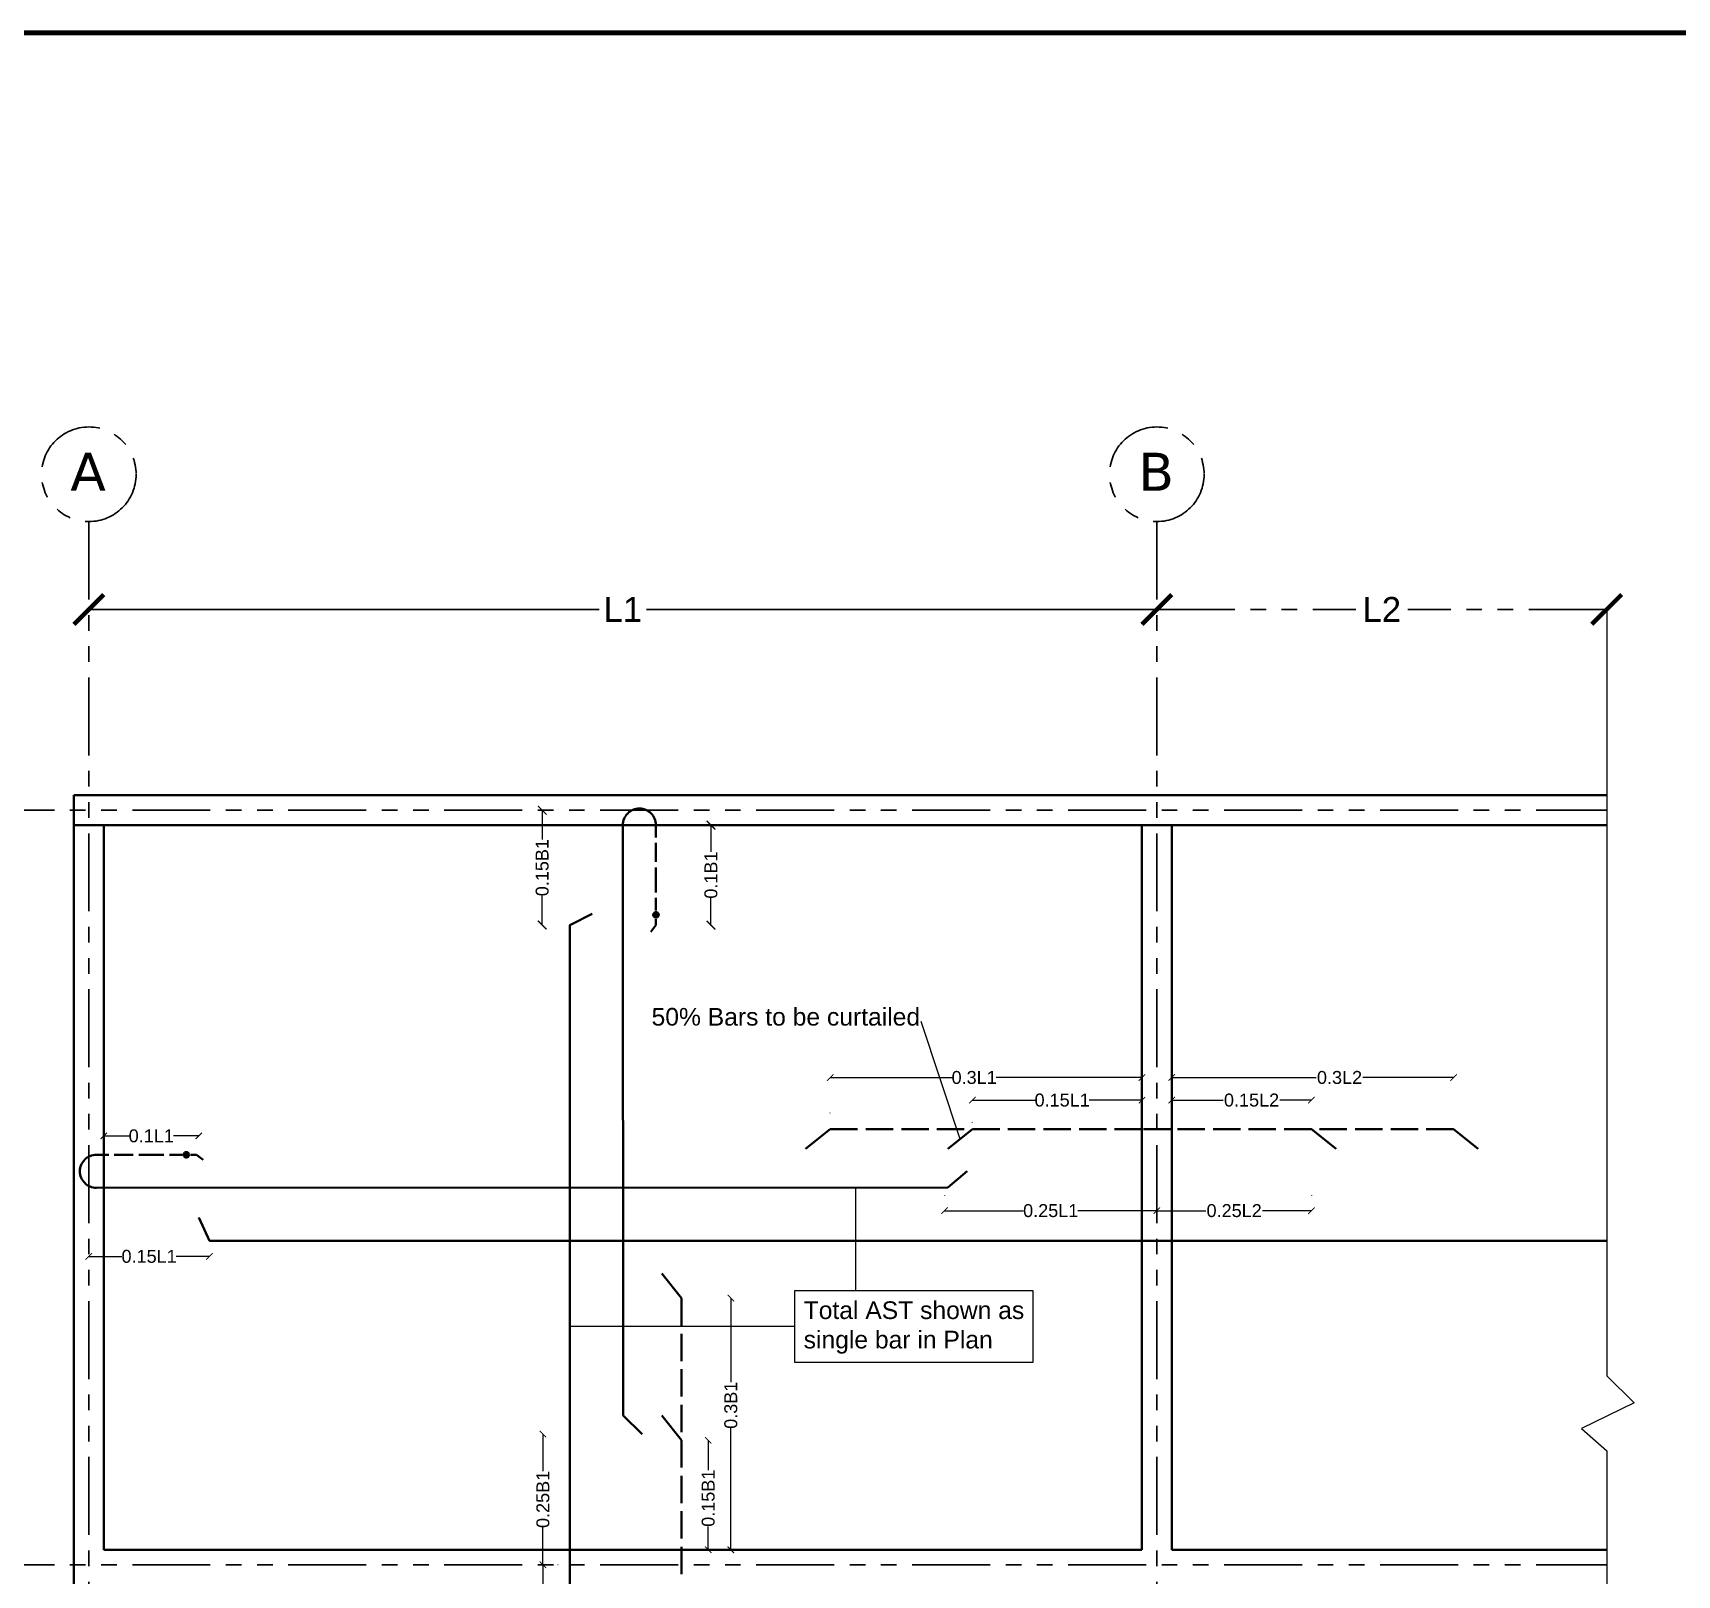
# Model space of a CAD drawing. Header units: feet. Extents: x -5357 to 123217, y -97269 to -8247.
# Drawn here: x 18414 to 19076, y -48350 to -47730 of the extents above; entities that cross this region are included whole.
import ezdxf

# ---------------------------------------------------------------- set-up
doc = ezdxf.new("R2010")
doc.units = ezdxf.units.FT
doc.header["$LTSCALE"] = 50.2
doc.header["$MEASUREMENT"] = 0
doc.header["$PDMODE"] = 3
for name, pattern in [('DASHED2', [0.375, 0.25, -0.125]), ('DOT', [0.25, 0, -0.25]), ('PHANTOM2', [1.25, 0.625, -0.125, 0.125, -0.125, 0.125, -0.125])]:
    doc.linetypes.add(name, pattern=pattern)
doc.layers.get('0').update_dxf_attribs({"lineweight": 35})
doc.layers.add('drg seal', color=250, linetype='Continuous', lineweight=120)
doc.layers.add('Str LBL', color=3, linetype='Continuous', lineweight=35)
doc.layers.add('drg seal txt', color=7, linetype='Continuous')
doc.layers.add('Str grid', color=7, linetype='Continuous', true_color=0x17d337)
doc.layers.add('Str Slab', color=5, linetype='Continuous', lineweight=35, transparency=0.7)
doc.styles.add('5.2 INCH', font='arial.ttf', dxfattribs={"height": 5.2})
doc.styles.add('7.1 INCH', font='arial.ttf', dxfattribs={"height": 7.1})
doc.styles.get("Standard").update_dxf_attribs({"font": 'arial.ttf'})
doc.dimstyles.new('5.2 INCH', dxfattribs={"dimtxt": 5.2, "dimasz": 2.6, "dimexe": 0, "dimexo": 0.2, "dimtad": 0, "dimlunit": 3, "dimtxsty": '5.2 INCH', "dimblk": 'ARCHTICK', "dimcen": 2.5, "dimclrd": 230, "dimclre": 230, "dimclrt": 164, "dimadec": 0, "dimazin": 0, "dimtfac": 1, "dimtmove": 0, "dimatfit": 3, "dimfxl": 1, "dimlwd": 9, "dimlwe": 18, "dimarcsym": 0})
doc.dimstyles.new('7.1INCH', dxfattribs={"dimtxt": 7.1, "dimasz": 3.5, "dimexe": 0, "dimexo": 0.2, "dimtad": 0, "dimlunit": 3, "dimtxsty": '7.1 INCH', "dimblk": 'ARCHTICK', "dimcen": 2.5, "dimclrd": 230, "dimclre": 230, "dimclrt": 164, "dimadec": 0, "dimazin": 0, "dimtfac": 1, "dimtmove": 0, "dimatfit": 3, "dimfxl": 1, "dimlwd": 9, "dimlwe": 18, "dimarcsym": 0})
doc.dimstyles.new('Copy of Standard', dxfattribs={"dimscale": 40, "dimtxt": 0.25, "dimasz": 0.3, "dimexe": 0.18, "dimexo": 5, "dimgap": 0.09, "dimtad": 0, "dimtih": 1, "dimtoh": 1, "dimdec": 0, "dimzin": 0, "dimdsep": 46, "dimlunit": 4, "dimtxsty": 'Standard', "dimcen": 0.2, "dimse1": 1, "dimse2": 1, "dimadec": 0, "dimazin": 0, "dimtfac": 1, "dimtdec": 0, "dimtofl": 0, "dimtmove": 0, "dimatfit": 3, "dimfxl": 1, "dimtolj": 1, "dimtzin": 0, "dimarcsym": 0})

# ---------------------------------------------------------------- blocks, each defined once
blk = doc.blocks.new('_ArchTick')
at = {"color": 0, "linetype": 'ByBlock', "const_width": 0.15}
blk.add_lwpolyline([(-0.5, -0.5), (0.5, 0.5)], dxfattribs=at)
blk = doc.blocks.new('*D1000')
at = {"layer": 'Defpoints', "color": 0, "linetype": 'PHANTOM2', "ltscale": 150, "transparency": 16777216}
for p in [(16074.54, -48132.22), (42253.55, -48132.22), (16074.54, -48369.22)]:
    blk.add_point(p, dxfattribs=at)
at = {"layer": 'Str grid', "color": 0, "linetype": 'PHANTOM2', "lineweight": -2, "ltscale": 150, "transparency": 16777216}
for p, q in [((16074.54, -48132.22), (16074.54, -48242.02)), ((16074.54, -48369.22), (16074.54, -48259.43))]:
    blk.add_line(p, q, dxfattribs=at)
at = {"layer": 'Str grid', "color": 0, "linetype": 'PHANTOM2', "lineweight": -2, "ltscale": 150, "transparency": 16777216, "xscale": 12, "yscale": 12, "zscale": 12}
for p, rotation in [((16074.54, -48132.22), 90), ((16074.54, -48369.22), 270)]:
    blk.add_blockref('_ArchTick', p, dxfattribs=dict(at, rotation=rotation))
at = {"layer": 'Str grid', "color": 0, "linetype": 'PHANTOM2', "ltscale": 150, "transparency": 16777216, "insert": (16074.54, -48250.72), "char_height": 10, "attachment_point": 5}
blk.add_mtext('\\A1;19\'-9"', dxfattribs=at)
blk = doc.blocks.new('*D1001')
at = {"layer": 'Defpoints', "color": 0, "linetype": 'PHANTOM2', "ltscale": 150, "transparency": 16777216}
for p in [(42253.55, -48057.22), (16074.54, -48132.22), (42253.55, -48132.22)]:
    blk.add_point(p, dxfattribs=at)
at = {"layer": 'Str LBL', "color": 0, "linetype": 'PHANTOM2', "lineweight": -2, "ltscale": 150, "transparency": 16777216}
for p, q in [((42253.55, -48057.22), (42253.55, -48086.02)), ((42253.55, -48132.22), (42253.55, -48103.43))]:
    blk.add_line(p, q, dxfattribs=at)
at = {"layer": 'Str LBL', "color": 0, "linetype": 'PHANTOM2', "lineweight": -2, "ltscale": 150, "transparency": 16777216, "xscale": 12, "yscale": 12, "zscale": 12}
for p, rotation in [((42253.55, -48057.22), 90), ((42253.55, -48132.22), 270)]:
    blk.add_blockref('_ArchTick', p, dxfattribs=dict(at, rotation=rotation))
at = {"layer": 'Str LBL', "color": 0, "linetype": 'PHANTOM2', "lineweight": 20, "ltscale": 150, "transparency": 16777216, "insert": (42253.55, -48094.72), "char_height": 10, "attachment_point": 5}
blk.add_mtext('\\A1;6\'-3"', dxfattribs=at)
blk = doc.blocks.new('*D1069')
at = {"layer": 'Defpoints', "color": 0, "linetype": 'Continuous', "transparency": 16777216}
for p in [(18436.64, -47961.56), (18866.34, -47961.56), (18866.34, -47961.56)]:
    blk.add_point(p, dxfattribs=at)
at = {"layer": 'Str grid', "color": 0, "linetype": 'Continuous', "lineweight": -2, "transparency": 16777216}
for p, q in [((18436.64, -47961.56), (18641.92, -47961.56)), ((18866.34, -47961.56), (18661.07, -47961.56))]:
    blk.add_line(p, q, dxfattribs=at)
at = {"layer": 'Str grid', "color": 0, "linetype": 'Continuous', "lineweight": -2, "transparency": 16777216, "xscale": 12, "yscale": 12, "zscale": 12, "rotation": 180}
blk.add_blockref('_ArchTick', (18436.64, -47961.56), dxfattribs=at)
at = {"layer": 'Str grid', "color": 0, "linetype": 'Continuous', "lineweight": -2, "transparency": 16777216, "xscale": 12, "yscale": 12, "zscale": 12}
blk.add_blockref('_ArchTick', (18866.34, -47961.56), dxfattribs=at)
at = {"layer": 'Str grid', "color": 0, "linetype": 'Continuous', "transparency": 16777216, "insert": (18651.49, -47961.56), "char_height": 10, "attachment_point": 5}
blk.add_mtext('\\A1;L1', dxfattribs=at)
blk = doc.blocks.new('*D1070')
at = {"layer": 'Defpoints', "color": 0, "linetype": 'PHANTOM2', "transparency": 16777216}
for p in [(18866.34, -47961.56), (19047.34, -47961.56), (19047.34, -47961.56)]:
    blk.add_point(p, dxfattribs=at)
at = {"layer": 'Str grid', "color": 0, "linetype": 'PHANTOM2', "lineweight": -2, "transparency": 16777216}
for p, q in [((18866.34, -47961.56), (18946.35, -47961.56)), ((19047.34, -47961.56), (18967.33, -47961.56))]:
    blk.add_line(p, q, dxfattribs=at)
at = {"layer": 'Str grid', "color": 0, "linetype": 'PHANTOM2', "lineweight": -2, "transparency": 16777216, "xscale": 12, "yscale": 12, "zscale": 12, "rotation": 180}
blk.add_blockref('_ArchTick', (18866.34, -47961.56), dxfattribs=at)
at = {"layer": 'Str grid', "color": 0, "linetype": 'PHANTOM2', "lineweight": -2, "transparency": 16777216, "xscale": 12, "yscale": 12, "zscale": 12}
blk.add_blockref('_ArchTick', (19047.34, -47961.56), dxfattribs=at)
at = {"layer": 'Str grid', "color": 0, "linetype": 'PHANTOM2', "transparency": 16777216, "insert": (18956.84, -47961.56), "char_height": 10, "attachment_point": 5}
blk.add_mtext('\\A1;L2', dxfattribs=at)
blk = doc.blocks.new('*D1072')
at = {"layer": 'Defpoints', "color": 0, "linetype": 'DASHED2', "ltscale": 150, "transparency": 16777216}
for p in [(18619.04, -48042.36), (18630.19, -48042.36), (18630.19, -48088.6)]:
    blk.add_point(p, dxfattribs=at)
at = {"layer": 'Str Slab', "color": 230, "linetype": 'DOT', "lineweight": 18, "ltscale": 150, "transparency": 16777216}
for p, q in [((18629.99, -48042.36), (18619.04, -48042.36)), ((18629.99, -48088.6), (18619.04, -48088.6))]:
    blk.add_line(p, q, dxfattribs=at)
at = {"layer": 'Str Slab', "color": 230, "lineweight": 9, "ltscale": 150, "transparency": 16777216}
for p, q in [((18619.04, -48042.36), (18619.04, -48054.16)), ((18619.04, -48088.6), (18619.04, -48076.8))]:
    blk.add_line(p, q, dxfattribs=at)
at = {"layer": 'Str Slab', "color": 230, "linetype": 'DASHED2', "lineweight": 9, "ltscale": 150, "transparency": 16777216, "xscale": 3.5, "yscale": 3.5, "zscale": 3.5}
for p, rotation in [((18619.04, -48042.36), 90), ((18619.04, -48088.6), 270)]:
    blk.add_blockref('_ArchTick', p, dxfattribs=dict(at, rotation=rotation))
at = {"layer": 'Str Slab', "color": 164, "linetype": 'DASHED2', "ltscale": 150, "transparency": 16777216, "insert": (18619.04, -48065.48), "char_height": 5.2, "attachment_point": 5, "rotation": 90, "style": '5.2 INCH'}
blk.add_mtext('{\\C1;0.15B1}', dxfattribs=at)
blk = doc.blocks.new('*D1073')
at = {"layer": 'Defpoints', "color": 0, "linetype": 'DASHED2', "ltscale": 150, "transparency": 16777216}
for p in [(18686.94, -48048.36), (18698.09, -48048.36), (18686.94, -48088.6)]:
    blk.add_point(p, dxfattribs=at)
at = {"layer": 'Str Slab', "color": 230, "linetype": 'DOT', "lineweight": 18, "ltscale": 150, "transparency": 16777216}
for p, q in [((18697.89, -48048.36), (18686.94, -48048.36)), ((18686.74, -48088.6), (18686.94, -48088.6))]:
    blk.add_line(p, q, dxfattribs=at)
at = {"layer": 'Str Slab', "color": 230, "lineweight": 9, "ltscale": 150, "transparency": 16777216}
for p, q in [((18686.94, -48048.36), (18686.94, -48059.18)), ((18686.94, -48088.6), (18686.94, -48077.78))]:
    blk.add_line(p, q, dxfattribs=at)
at = {"layer": 'Str Slab', "color": 230, "linetype": 'DASHED2', "lineweight": 9, "ltscale": 150, "transparency": 16777216, "xscale": 3.5, "yscale": 3.5, "zscale": 3.5}
for p, rotation in [((18686.94, -48048.36), 90), ((18686.94, -48088.6), 270)]:
    blk.add_blockref('_ArchTick', p, dxfattribs=dict(at, rotation=rotation))
at = {"layer": 'Str Slab', "color": 164, "linetype": 'DASHED2', "ltscale": 150, "transparency": 16777216, "insert": (18686.94, -48068.48), "char_height": 5.2, "attachment_point": 5, "rotation": 90, "style": '5.2 INCH'}
blk.add_mtext('{\\C1;0.1B1}', dxfattribs=at)
blk = doc.blocks.new('*D1074')
at = {"layer": 'Defpoints', "color": 0, "linetype": 'DASHED2', "ltscale": 150, "transparency": 16777216}
for p in [(18436.64, -48215.66), (18485.14, -48215.66), (18436.64, -48221.96)]:
    blk.add_point(p, dxfattribs=at)
at = {"layer": 'Str Slab', "color": 230, "linetype": 'DOT', "lineweight": 18, "ltscale": 150, "transparency": 16777216}
for p, q in [((18436.64, -48215.86), (18436.64, -48221.96)), ((18485.14, -48215.86), (18485.14, -48221.96))]:
    blk.add_line(p, q, dxfattribs=at)
at = {"layer": 'Str Slab', "color": 230, "lineweight": 9, "ltscale": 150, "transparency": 16777216}
for p, q in [((18436.64, -48221.96), (18449.97, -48221.96)), ((18485.14, -48221.96), (18471.81, -48221.96))]:
    blk.add_line(p, q, dxfattribs=at)
at = {"layer": 'Str Slab', "color": 230, "linetype": 'DASHED2', "lineweight": 9, "ltscale": 150, "transparency": 16777216, "xscale": 2.6, "yscale": 2.6, "zscale": 2.6, "rotation": 180}
blk.add_blockref('_ArchTick', (18436.64, -48221.96), dxfattribs=at)
at = {"layer": 'Str Slab', "color": 230, "linetype": 'DASHED2', "lineweight": 9, "ltscale": 150, "transparency": 16777216, "xscale": 2.6, "yscale": 2.6, "zscale": 2.6}
blk.add_blockref('_ArchTick', (18485.14, -48221.96), dxfattribs=at)
at = {"layer": 'Str Slab', "color": 164, "linetype": 'DASHED2', "ltscale": 150, "transparency": 16777216, "insert": (18460.89, -48221.96), "char_height": 5.2, "attachment_point": 5, "style": '5.2 INCH'}
blk.add_mtext('0.15L1', dxfattribs=at)
blk = doc.blocks.new('*D1075')
at = {"layer": 'Defpoints', "color": 0, "linetype": 'DASHED2', "ltscale": 150, "transparency": 16777216}
for p in [(18442.64, -48167.16), (18442.64, -48173.46), (18480.86, -48173.46)]:
    blk.add_point(p, dxfattribs=at)
at = {"layer": 'Str Slab', "color": 230, "linetype": 'DOT', "lineweight": 18, "ltscale": 150, "transparency": 16777216}
for p, q in [((18442.64, -48167.36), (18442.64, -48173.46)), ((18480.86, -48173.26), (18480.86, -48173.46))]:
    blk.add_line(p, q, dxfattribs=at)
at = {"layer": 'Str Slab', "color": 230, "lineweight": 9, "ltscale": 150, "transparency": 16777216}
for p, q in [((18442.64, -48173.46), (18452.85, -48173.46)), ((18480.86, -48173.46), (18470.65, -48173.46))]:
    blk.add_line(p, q, dxfattribs=at)
at = {"layer": 'Str Slab', "color": 230, "linetype": 'DASHED2', "lineweight": 9, "ltscale": 150, "transparency": 16777216, "xscale": 2.6, "yscale": 2.6, "zscale": 2.6, "rotation": 180}
blk.add_blockref('_ArchTick', (18442.64, -48173.46), dxfattribs=at)
at = {"layer": 'Str Slab', "color": 230, "linetype": 'DASHED2', "lineweight": 9, "ltscale": 150, "transparency": 16777216, "xscale": 2.6, "yscale": 2.6, "zscale": 2.6}
blk.add_blockref('_ArchTick', (18480.86, -48173.46), dxfattribs=at)
at = {"layer": 'Str Slab', "color": 164, "linetype": 'DASHED2', "ltscale": 150, "transparency": 16777216, "insert": (18461.75, -48173.46), "char_height": 5.2, "attachment_point": 5, "style": '5.2 INCH'}
blk.add_mtext('0.1L1', dxfattribs=at)
blk = doc.blocks.new('*D1076')
at = {"layer": 'Defpoints', "color": 0, "linetype": 'DASHED2', "ltscale": 150, "transparency": 16777216}
for p in [(18780.94, -48197.26), (18866.34, -48197.26), (18780.94, -48203.56)]:
    blk.add_point(p, dxfattribs=at)
at = {"layer": 'Str Slab', "color": 230, "linetype": 'DOT', "lineweight": 18, "ltscale": 150, "transparency": 16777216}
for p, q in [((18780.94, -48197.46), (18780.94, -48203.56)), ((18866.34, -48197.46), (18866.34, -48203.56))]:
    blk.add_line(p, q, dxfattribs=at)
at = {"layer": 'Str Slab', "color": 230, "lineweight": 9, "ltscale": 150, "transparency": 16777216}
for p, q in [((18780.94, -48203.56), (18812.72, -48203.56)), ((18866.34, -48203.56), (18834.56, -48203.56))]:
    blk.add_line(p, q, dxfattribs=at)
at = {"layer": 'Str Slab', "color": 230, "linetype": 'DASHED2', "lineweight": 9, "ltscale": 150, "transparency": 16777216, "xscale": 2.6, "yscale": 2.6, "zscale": 2.6, "rotation": 180}
blk.add_blockref('_ArchTick', (18780.94, -48203.56), dxfattribs=at)
at = {"layer": 'Str Slab', "color": 230, "linetype": 'DASHED2', "lineweight": 9, "ltscale": 150, "transparency": 16777216, "xscale": 2.6, "yscale": 2.6, "zscale": 2.6}
blk.add_blockref('_ArchTick', (18866.34, -48203.56), dxfattribs=at)
at = {"layer": 'Str Slab', "color": 164, "linetype": 'DASHED2', "ltscale": 150, "transparency": 16777216, "insert": (18823.64, -48203.56), "char_height": 5.2, "attachment_point": 5, "style": '5.2 INCH'}
blk.add_mtext('0.25L1', dxfattribs=at)
blk = doc.blocks.new('*D1077')
at = {"layer": 'Defpoints', "color": 0, "linetype": 'DASHED2', "ltscale": 150, "transparency": 16777216}
for p in [(18792.14, -48159.06), (18860.34, -48157.16), (18792.14, -48168.26)]:
    blk.add_point(p, dxfattribs=at)
at = {"layer": 'Str Slab', "color": 230, "linetype": 'DOT', "lineweight": 18, "ltscale": 150, "transparency": 16777216}
for p, q in [((18792.14, -48168.06), (18792.14, -48159.06)), ((18860.34, -48157.36), (18860.34, -48159.06))]:
    blk.add_line(p, q, dxfattribs=at)
at = {"layer": 'Str Slab', "color": 230, "lineweight": 9, "ltscale": 150, "transparency": 16777216}
for p, q in [((18792.14, -48159.06), (18817.32, -48159.06)), ((18860.34, -48159.06), (18839.16, -48159.06))]:
    blk.add_line(p, q, dxfattribs=at)
at = {"layer": 'Str Slab', "color": 230, "linetype": 'DASHED2', "lineweight": 9, "ltscale": 150, "transparency": 16777216, "xscale": 2.6, "yscale": 2.6, "zscale": 2.6, "rotation": 180}
blk.add_blockref('_ArchTick', (18792.14, -48159.06), dxfattribs=at)
at = {"layer": 'Str Slab', "color": 230, "linetype": 'DASHED2', "lineweight": 9, "ltscale": 150, "transparency": 16777216, "xscale": 2.6, "yscale": 2.6, "zscale": 2.6}
blk.add_blockref('_ArchTick', (18860.34, -48159.06), dxfattribs=at)
at = {"layer": 'Str Slab', "color": 164, "linetype": 'DASHED2', "ltscale": 150, "transparency": 16777216, "insert": (18828.24, -48159.06), "char_height": 5.2, "attachment_point": 5, "style": '5.2 INCH'}
blk.add_mtext('0.15L1', dxfattribs=at)
blk = doc.blocks.new('*D1078')
at = {"layer": 'Defpoints', "color": 0, "linetype": 'DASHED2', "ltscale": 150, "transparency": 16777216}
for p in [(18734.94, -48149.96), (18860.34, -48149.26), (18734.94, -48164.46)]:
    blk.add_point(p, dxfattribs=at)
at = {"layer": 'Str Slab', "color": 230, "linetype": 'DOT', "lineweight": 18, "ltscale": 150, "transparency": 16777216}
for p, q in [((18734.94, -48164.26), (18734.94, -48149.96)), ((18860.34, -48149.46), (18860.34, -48149.96))]:
    blk.add_line(p, q, dxfattribs=at)
at = {"layer": 'Str Slab', "color": 230, "lineweight": 9, "ltscale": 150, "transparency": 16777216}
for p, q in [((18734.94, -48149.96), (18783.94, -48149.96)), ((18860.34, -48149.96), (18801.74, -48149.96))]:
    blk.add_line(p, q, dxfattribs=at)
at = {"layer": 'Str Slab', "color": 230, "linetype": 'DASHED2', "lineweight": 9, "ltscale": 150, "transparency": 16777216, "xscale": 2.6, "yscale": 2.6, "zscale": 2.6, "rotation": 180}
blk.add_blockref('_ArchTick', (18734.94, -48149.96), dxfattribs=at)
at = {"layer": 'Str Slab', "color": 230, "linetype": 'DASHED2', "lineweight": 9, "ltscale": 150, "transparency": 16777216, "xscale": 2.6, "yscale": 2.6, "zscale": 2.6}
blk.add_blockref('_ArchTick', (18860.34, -48149.96), dxfattribs=at)
at = {"layer": 'Str Slab', "color": 164, "linetype": 'DASHED2', "ltscale": 150, "transparency": 16777216, "insert": (18792.84, -48149.96), "char_height": 5.2, "attachment_point": 5, "style": '5.2 INCH'}
blk.add_mtext('0.3L1', dxfattribs=at)
blk = doc.blocks.new('*D1079')
at = {"layer": 'Defpoints', "color": 0, "linetype": 'DASHED2', "ltscale": 150, "transparency": 16777216}
for p in [(18619.34, -48293.46), (18630.19, -48293.46), (18625.64, -48346.06)]:
    blk.add_point(p, dxfattribs=at)
at = {"layer": 'Str Slab', "color": 230, "linetype": 'DOT', "lineweight": 18, "ltscale": 150, "transparency": 16777216}
for p, q in [((18629.99, -48293.46), (18619.34, -48293.46)), ((18625.44, -48346.06), (18619.34, -48346.06))]:
    blk.add_line(p, q, dxfattribs=at)
at = {"layer": 'Str Slab', "color": 230, "lineweight": 9, "ltscale": 150, "transparency": 16777216}
for p, q in [((18619.34, -48293.46), (18619.34, -48308.44)), ((18619.34, -48346.06), (18619.34, -48331.08))]:
    blk.add_line(p, q, dxfattribs=at)
at = {"layer": 'Str Slab', "color": 230, "linetype": 'DASHED2', "lineweight": 9, "ltscale": 150, "transparency": 16777216, "xscale": 2.6, "yscale": 2.6, "zscale": 2.6}
for p, rotation in [((18619.34, -48293.46), 90), ((18619.34, -48346.06), 270)]:
    blk.add_blockref('_ArchTick', p, dxfattribs=dict(at, rotation=rotation))
at = {"layer": 'Str Slab', "color": 164, "linetype": 'DASHED2', "ltscale": 150, "transparency": 16777216, "insert": (18619.34, -48319.76), "char_height": 5.2, "attachment_point": 5, "rotation": 90, "style": '5.2 INCH'}
blk.add_mtext('0.25B1', dxfattribs=at)
blk = doc.blocks.new('*D1080')
at = {"layer": 'Defpoints', "color": 0, "linetype": 'DASHED2', "ltscale": 150, "transparency": 16777216}
for p in [(18675.09, -48295.96), (18685.84, -48295.96), (18687.74, -48340.06)]:
    blk.add_point(p, dxfattribs=at)
at = {"layer": 'Str Slab', "color": 230, "linetype": 'DOT', "lineweight": 18, "ltscale": 150, "transparency": 16777216}
for p, q in [((18675.29, -48295.96), (18685.84, -48295.96)), ((18687.54, -48340.06), (18685.84, -48340.06))]:
    blk.add_line(p, q, dxfattribs=at)
at = {"layer": 'Str Slab', "color": 230, "lineweight": 9, "ltscale": 150, "transparency": 16777216}
for p, q in [((18685.84, -48295.96), (18685.84, -48307.96)), ((18685.84, -48340.06), (18685.84, -48330.6))]:
    blk.add_line(p, q, dxfattribs=at)
at = {"layer": 'Str Slab', "color": 230, "linetype": 'DASHED2', "lineweight": 9, "ltscale": 150, "transparency": 16777216, "xscale": 2.6, "yscale": 2.6, "zscale": 2.6}
for p, rotation in [((18685.84, -48295.96), 90), ((18685.84, -48340.06), 270)]:
    blk.add_blockref('_ArchTick', p, dxfattribs=dict(at, rotation=rotation))
at = {"layer": 'Str Slab', "color": 164, "linetype": 'DASHED2', "ltscale": 150, "transparency": 16777216, "insert": (18685.84, -48319.28), "char_height": 5.2, "attachment_point": 5, "rotation": 90, "style": '5.2 INCH'}
blk.add_mtext('0.15B1', dxfattribs=at)
blk = doc.blocks.new('*D1081')
at = {"layer": 'Defpoints', "color": 0, "linetype": 'DASHED2', "ltscale": 150, "transparency": 16777216}
for p in [(18675.09, -48238.76), (18694.94, -48238.76), (18695.64, -48340.06)]:
    blk.add_point(p, dxfattribs=at)
at = {"layer": 'Str Slab', "color": 230, "linetype": 'DOT', "lineweight": 18, "ltscale": 150, "transparency": 16777216}
for p, q in [((18675.29, -48238.76), (18694.94, -48238.76)), ((18695.44, -48340.06), (18694.94, -48340.06))]:
    blk.add_line(p, q, dxfattribs=at)
at = {"layer": 'Str Slab', "color": 230, "lineweight": 9, "ltscale": 150, "transparency": 16777216}
for p, q in [((18694.94, -48238.76), (18694.94, -48272.56)), ((18694.94, -48340.06), (18694.94, -48291.15))]:
    blk.add_line(p, q, dxfattribs=at)
at = {"layer": 'Str Slab', "color": 230, "linetype": 'DASHED2', "lineweight": 9, "ltscale": 150, "transparency": 16777216, "xscale": 2.6, "yscale": 2.6, "zscale": 2.6}
for p, rotation in [((18694.94, -48238.76), 90), ((18694.94, -48340.06), 270)]:
    blk.add_blockref('_ArchTick', p, dxfattribs=dict(at, rotation=rotation))
at = {"layer": 'Str Slab', "color": 164, "linetype": 'DASHED2', "ltscale": 150, "transparency": 16777216, "insert": (18694.94, -48281.86), "char_height": 5.2, "attachment_point": 5, "rotation": 90, "style": '5.2 INCH'}
blk.add_mtext('0.3B1', dxfattribs=at)
blk = doc.blocks.new('*D1084')
at = {"layer": 'Defpoints', "color": 0, "linetype": 'DASHED2', "ltscale": 150, "transparency": 16777216}
for p in [(18619.34, -48346.06), (18630.19, -48346.06), (18625.64, -48398.66)]:
    blk.add_point(p, dxfattribs=at)
at = {"layer": 'Str Slab', "color": 230, "linetype": 'DOT', "lineweight": 18, "ltscale": 150, "transparency": 16777216}
for p, q in [((18629.99, -48346.06), (18619.34, -48346.06)), ((18625.44, -48398.66), (18619.34, -48398.66))]:
    blk.add_line(p, q, dxfattribs=at)
at = {"layer": 'Str Slab', "color": 230, "lineweight": 9, "ltscale": 150, "transparency": 16777216}
for p, q in [((18619.34, -48346.06), (18619.34, -48360.56)), ((18619.34, -48398.66), (18619.34, -48384.15))]:
    blk.add_line(p, q, dxfattribs=at)
at = {"layer": 'Str Slab', "color": 230, "linetype": 'DASHED2', "lineweight": 9, "ltscale": 150, "transparency": 16777216, "xscale": 2.6, "yscale": 2.6, "zscale": 2.6}
for p, rotation in [((18619.34, -48346.06), 90), ((18619.34, -48398.66), 270)]:
    blk.add_blockref('_ArchTick', p, dxfattribs=dict(at, rotation=rotation))
at = {"layer": 'Str Slab', "color": 164, "linetype": 'DASHED2', "ltscale": 150, "transparency": 16777216, "insert": (18619.34, -48372.36), "char_height": 5.2, "attachment_point": 5, "rotation": 90, "style": '5.2 INCH'}
blk.add_mtext('0.25B2', dxfattribs=at)
blk = doc.blocks.new('*D1085')
at = {"layer": 'Defpoints', "color": 0, "linetype": 'DASHED2', "ltscale": 150, "transparency": 16777216}
for p in [(18866.34, -48197.26), (18928.54, -48197.26), (18928.54, -48203.56)]:
    blk.add_point(p, dxfattribs=at)
at = {"layer": 'Str Slab', "color": 230, "linetype": 'DOT', "lineweight": 18, "ltscale": 150, "transparency": 16777216}
for p, q in [((18866.34, -48197.46), (18866.34, -48203.56)), ((18928.54, -48197.46), (18928.54, -48203.56))]:
    blk.add_line(p, q, dxfattribs=at)
at = {"layer": 'Str Slab', "color": 230, "lineweight": 9, "ltscale": 150, "transparency": 16777216}
for p, q in [((18866.34, -48203.56), (18886.05, -48203.56)), ((18928.54, -48203.56), (18908.83, -48203.56))]:
    blk.add_line(p, q, dxfattribs=at)
at = {"layer": 'Str Slab', "color": 230, "linetype": 'DASHED2', "lineweight": 9, "ltscale": 150, "transparency": 16777216, "xscale": 2.6, "yscale": 2.6, "zscale": 2.6, "rotation": 180}
blk.add_blockref('_ArchTick', (18866.34, -48203.56), dxfattribs=at)
at = {"layer": 'Str Slab', "color": 230, "linetype": 'DASHED2', "lineweight": 9, "ltscale": 150, "transparency": 16777216, "xscale": 2.6, "yscale": 2.6, "zscale": 2.6}
blk.add_blockref('_ArchTick', (18928.54, -48203.56), dxfattribs=at)
at = {"layer": 'Str Slab', "color": 164, "linetype": 'DASHED2', "ltscale": 150, "transparency": 16777216, "insert": (18897.44, -48203.56), "char_height": 5.2, "attachment_point": 5, "style": '5.2 INCH'}
blk.add_mtext('0.25L2', dxfattribs=at)
blk = doc.blocks.new('*D1086')
at = {"layer": 'Defpoints', "color": 0, "linetype": 'DASHED2', "ltscale": 150, "transparency": 16777216}
for p in [(18872.34, -48157.16), (18928.54, -48159.06), (18928.54, -48170.76)]:
    blk.add_point(p, dxfattribs=at)
at = {"layer": 'Str Slab', "color": 230, "linetype": 'DOT', "lineweight": 18, "ltscale": 150, "transparency": 16777216}
for p, q in [((18872.34, -48157.36), (18872.34, -48159.06)), ((18928.54, -48170.56), (18928.54, -48159.06))]:
    blk.add_line(p, q, dxfattribs=at)
at = {"layer": 'Str Slab', "color": 230, "lineweight": 9, "ltscale": 150, "transparency": 16777216}
for p, q in [((18872.34, -48159.06), (18893.05, -48159.06)), ((18928.54, -48159.06), (18915.83, -48159.06))]:
    blk.add_line(p, q, dxfattribs=at)
at = {"layer": 'Str Slab', "color": 230, "linetype": 'DASHED2', "lineweight": 9, "ltscale": 150, "transparency": 16777216, "xscale": 2.6, "yscale": 2.6, "zscale": 2.6, "rotation": 180}
blk.add_blockref('_ArchTick', (18872.34, -48159.06), dxfattribs=at)
at = {"layer": 'Str Slab', "color": 230, "linetype": 'DASHED2', "lineweight": 9, "ltscale": 150, "transparency": 16777216, "xscale": 2.6, "yscale": 2.6, "zscale": 2.6}
blk.add_blockref('_ArchTick', (18928.54, -48159.06), dxfattribs=at)
at = {"layer": 'Str Slab', "color": 164, "linetype": 'DASHED2', "ltscale": 150, "transparency": 16777216, "insert": (18904.44, -48159.06), "char_height": 5.2, "attachment_point": 5, "style": '5.2 INCH'}
blk.add_mtext('0.15L2', dxfattribs=at)
blk = doc.blocks.new('*D1087')
at = {"layer": 'Defpoints', "color": 0, "linetype": 'DASHED2', "ltscale": 150, "transparency": 16777216}
for p in [(18872.34, -48149.26), (18985.74, -48149.96), (18985.74, -48170.76)]:
    blk.add_point(p, dxfattribs=at)
at = {"layer": 'Str Slab', "color": 230, "linetype": 'DOT', "lineweight": 18, "ltscale": 150, "transparency": 16777216}
for p, q in [((18872.34, -48149.46), (18872.34, -48149.96)), ((18985.74, -48170.56), (18985.74, -48149.96))]:
    blk.add_line(p, q, dxfattribs=at)
at = {"layer": 'Str Slab', "color": 230, "lineweight": 9, "ltscale": 150, "transparency": 16777216}
for p, q in [((18872.34, -48149.96), (18930.47, -48149.96)), ((18985.74, -48149.96), (18949.21, -48149.96))]:
    blk.add_line(p, q, dxfattribs=at)
at = {"layer": 'Str Slab', "color": 230, "linetype": 'DASHED2', "lineweight": 9, "ltscale": 150, "transparency": 16777216, "xscale": 2.6, "yscale": 2.6, "zscale": 2.6, "rotation": 180}
blk.add_blockref('_ArchTick', (18872.34, -48149.96), dxfattribs=at)
at = {"layer": 'Str Slab', "color": 230, "linetype": 'DASHED2', "lineweight": 9, "ltscale": 150, "transparency": 16777216, "xscale": 2.6, "yscale": 2.6, "zscale": 2.6}
blk.add_blockref('_ArchTick', (18985.74, -48149.96), dxfattribs=at)
at = {"layer": 'Str Slab', "color": 164, "linetype": 'DASHED2', "ltscale": 150, "transparency": 16777216, "insert": (18939.84, -48149.96), "char_height": 5.2, "attachment_point": 5, "style": '5.2 INCH'}
blk.add_mtext('0.3L2', dxfattribs=at)
blk = doc.blocks.new('*D1091')
at = {"layer": 'Defpoints', "color": 0, "linetype": 'PHANTOM2', "transparency": 16777216}
for p in [(-5337.91, -47830.05), (-5337.91, -47956.05), (20512.25, -47956.05)]:
    blk.add_point(p, dxfattribs=at)
at = {"layer": 'Str grid', "color": 0, "linetype": 'PHANTOM2', "lineweight": -2, "transparency": 16777216}
for p, q in [((-5337.91, -47830.05), (-5337.91, -47884.35)), ((-5337.91, -47956.05), (-5337.91, -47901.76))]:
    blk.add_line(p, q, dxfattribs=at)
at = {"layer": 'Str grid', "color": 0, "linetype": 'PHANTOM2', "lineweight": -2, "transparency": 16777216, "xscale": 12, "yscale": 12, "zscale": 12}
for p, rotation in [((-5337.91, -47830.05), 90), ((-5337.91, -47956.05), 270)]:
    blk.add_blockref('_ArchTick', p, dxfattribs=dict(at, rotation=rotation))
at = {"layer": 'Str grid', "color": 0, "linetype": 'PHANTOM2', "transparency": 16777216, "insert": (-5337.91, -47893.05), "char_height": 10, "attachment_point": 5}
blk.add_mtext('\\A1;10\'-6"', dxfattribs=at)
blk = doc.blocks.new('*D1092')
at = {"layer": 'Defpoints', "color": 0, "linetype": 'PHANTOM2', "transparency": 16777216}
for p in [(-5337.91, -47956.05), (-5337.91, -48094.05), (20512.25, -48094.05)]:
    blk.add_point(p, dxfattribs=at)
at = {"layer": 'Str grid', "color": 0, "linetype": 'PHANTOM2', "lineweight": -2, "transparency": 16777216}
for p, q in [((-5337.91, -47956.05), (-5337.91, -48016.35)), ((-5337.91, -48094.05), (-5337.91, -48033.76))]:
    blk.add_line(p, q, dxfattribs=at)
at = {"layer": 'Str grid', "color": 0, "linetype": 'PHANTOM2', "lineweight": -2, "transparency": 16777216, "xscale": 12, "yscale": 12, "zscale": 12}
for p, rotation in [((-5337.91, -47956.05), 90), ((-5337.91, -48094.05), 270)]:
    blk.add_blockref('_ArchTick', p, dxfattribs=dict(at, rotation=rotation))
at = {"layer": 'Str grid', "color": 0, "linetype": 'PHANTOM2', "transparency": 16777216, "insert": (-5337.91, -48025.05), "char_height": 10, "attachment_point": 5}
blk.add_mtext('\\A1;11\'-6"', dxfattribs=at)
blk = doc.blocks.new('*D1093')
at = {"layer": 'Defpoints', "color": 0, "linetype": 'PHANTOM2', "transparency": 16777216}
for p in [(-5337.91, -48193.05), (-5337.91, -48244.05), (20512.25, -48244.05)]:
    blk.add_point(p, dxfattribs=at)
at = {"layer": 'Str grid', "color": 0, "linetype": 'PHANTOM2', "lineweight": -2, "transparency": 16777216}
for p, q in [((-5337.91, -48193.05), (-5337.91, -48209.84)), ((-5337.91, -48244.05), (-5337.91, -48227.26))]:
    blk.add_line(p, q, dxfattribs=at)
at = {"layer": 'Str grid', "color": 0, "linetype": 'PHANTOM2', "lineweight": -2, "transparency": 16777216, "xscale": 12, "yscale": 12, "zscale": 12}
for p, rotation in [((-5337.91, -48193.05), 90), ((-5337.91, -48244.05), 270)]:
    blk.add_blockref('_ArchTick', p, dxfattribs=dict(at, rotation=rotation))
at = {"layer": 'Str grid', "color": 0, "linetype": 'PHANTOM2', "transparency": 16777216, "insert": (-5337.91, -48218.55), "char_height": 10, "attachment_point": 5}
blk.add_mtext('\\A1;4\'-3"', dxfattribs=at)
blk = doc.blocks.new('*D1177')
at = {"layer": 'Defpoints', "color": 0, "linetype": 'PHANTOM2', "ltscale": 150, "transparency": 16777216}
for p in [(16074.54, -48057.22), (42253.55, -48057.22), (16074.54, -48132.22)]:
    blk.add_point(p, dxfattribs=at)
at = {"layer": 'Str grid', "color": 0, "linetype": 'PHANTOM2', "lineweight": -2, "ltscale": 150, "transparency": 16777216}
for p, q in [((16074.54, -48057.22), (16074.54, -48086.02)), ((16074.54, -48132.22), (16074.54, -48103.43))]:
    blk.add_line(p, q, dxfattribs=at)
at = {"layer": 'Str grid', "color": 0, "linetype": 'PHANTOM2', "lineweight": -2, "ltscale": 150, "transparency": 16777216, "xscale": 12, "yscale": 12, "zscale": 12}
for p, rotation in [((16074.54, -48057.22), 90), ((16074.54, -48132.22), 270)]:
    blk.add_blockref('_ArchTick', p, dxfattribs=dict(at, rotation=rotation))
at = {"layer": 'Str grid', "color": 0, "linetype": 'PHANTOM2', "ltscale": 150, "transparency": 16777216, "insert": (16074.54, -48094.72), "char_height": 10, "attachment_point": 5}
blk.add_mtext('\\A1;6\'-3"', dxfattribs=at)

msp = doc.modelspace()

# ---------------------------------------------------------------- hatches: boundary and pattern name
at = {"layer": 'Str Slab', "linetype": 'PHANTOM2', "ltscale": 500, "transparency": 33554687}
h = msp.add_hatch(color=1, dxfattribs=at)
h.dxf.hatch_style = 1
h.paths.add_polyline_path([(18665.90769, -48084.4971, 1), (18663.71295, -48084.4971, 1)])
h = msp.add_hatch(color=1, dxfattribs=at)
h.dxf.hatch_style = 1
h.paths.add_polyline_path([(18474.74413, -48181.03745, 1), (18476.93887, -48181.03745, 1)])

# ---------------------------------------------------------------- linework, layer by layer
at = {"layer": 'drg seal', "lineweight": 70}
msp.add_lwpolyline([(19333.59095, -50272.44919), (19333.59095, -47729.5), (15971.2, -47729.5), (15971.2, -50272.44919), (19333.13315, -50272.44919)], dxfattribs=at)
at = {"layer": 'Str grid', "color": 0, "linetype": 'PHANTOM2'}
for p, q in [((18436.6415, -47926.18631), (18436.6415, -48496.45627)), ((18866.3415, -47926.18591), (18866.3415, -48496.45627)), ((18328.6415, -48042.35627), (19047.3415, -48042.35627)), ((18328.6415, -48346.05627), (19047.3415, -48346.05627))]:
    msp.add_line(p, q, dxfattribs=at)
for centre in [(18436.6415, -47907.15872), (18866.3415, -47907.15832)]:
    msp.add_circle(centre, 19.02759, dxfattribs=at)
at = {"layer": 'Str Slab', "color": 1, "linetype": 'DASHED2', "lineweight": 13, "ltscale": 150}
msp.add_line((19047.3415, -47961.55627), (19047.3415, -48249.55627), dxfattribs=at)
at = {"layer": 'Str Slab', "color": 2, "linetype": 'PHANTOM2', "ltscale": 500}
for p, q in [((18430.6415, -48036.35627), (19047.3415, -48036.35627)), ((18430.6415, -48036.35627), (18430.6415, -48496.45627)), ((18442.6415, -48048.35627), (18860.3415, -48048.35627)), ((18442.6415, -48048.35627), (18442.6415, -48340.05627)), ((18860.3415, -48048.35627), (18860.3415, -48340.05627)), ((18872.3415, -48048.35627), (18872.3415, -48340.05627)), ((18872.3415, -48048.35627), (19047.3415, -48048.35627)), ((18860.3415, -48340.05627), (18442.6415, -48340.05627)), ((18872.3415, -48340.05627), (19047.3415, -48340.05627))]:
    msp.add_line(p, q, dxfattribs=at)
at = {"layer": 'Str Slab', "color": 1, "linetype": 'DASHED2', "ltscale": 150}
for p, q in [((18442.6415, -48048.35627), (18430.6415, -48048.35627)), ((18860.3415, -48048.35627), (18872.3415, -48048.35627)), ((18664.81032, -48055.4971), (18664.81032, -48063.0971)), ((18664.81032, -48065.3971), (18664.81032, -48075.4971)), ((18639.1915, -48084.0971), (18630.1915, -48088.5971)), ((18630.1915, -48088.5971), (18630.1915, -48506.15627)), ((18734.9415, -48170.75627), (18725.0415, -48178.65627)), ((18745.9415, -48170.75627), (18734.9415, -48170.75627)), ((18760.2415, -48170.75627), (18749.2415, -48170.75627)), ((18774.5415, -48170.75627), (18763.5415, -48170.75627)), ((18788.8415, -48170.75627), (18777.8415, -48170.75627)), ((18792.1415, -48170.75627), (18782.2415, -48178.65627)), ((18803.1415, -48170.75627), (18792.1415, -48170.75627)), ((18817.4415, -48170.75627), (18806.4415, -48170.75627)), ((18831.7415, -48170.75627), (18820.7415, -48170.75627)), ((18846.0415, -48170.75627), (18835.0415, -48170.75627)), ((18860.3415, -48170.75627), (18849.3415, -48170.75627)), ((18860.9415, -48170.75627), (18871.9415, -48170.75627)), ((18874.6415, -48170.75627), (18885.6415, -48170.75627)), ((18888.9415, -48170.75627), (18899.9415, -48170.75627)), ((18903.2415, -48170.75627), (18914.2415, -48170.75627)), ((18917.5415, -48170.75627), (18928.5415, -48170.75627)), ((18928.5415, -48170.75627), (18938.4415, -48178.65627)), ((18931.8415, -48170.75627), (18942.8415, -48170.75627)), ((18946.1415, -48170.75627), (18957.1415, -48170.75627)), ((18960.4415, -48170.75627), (18971.4415, -48170.75627)), ((18974.7415, -48170.75627), (18985.7415, -48170.75627)), ((18985.7415, -48170.75627), (18995.6415, -48178.65627)), ((18446.8415, -48181.03745), (18454.4415, -48181.03745)), ((18456.7415, -48181.03745), (18466.8415, -48181.03745)), ((18782.2415, -48194.20627), (18790.0415, -48187.60627)), ((18480.8415, -48206.25627), (18485.1415, -48215.65627)), ((18485.1415, -48215.65627), (19047.3415, -48215.65627)), ((18675.0915, -48238.75627), (18667.1915, -48228.85627)), ((18675.0915, -48249.75627), (18675.0915, -48238.75627)), ((18675.0915, -48264.05627), (18675.0915, -48253.05627)), ((18675.0915, -48278.35627), (18675.0915, -48267.35627)), ((18675.0915, -48292.65627), (18675.0915, -48281.65627)), ((18651.60367, -48286.05627), (18659.2415, -48293.45627)), ((18675.0915, -48295.95627), (18667.1915, -48286.05627)), ((18675.0915, -48306.95627), (18675.0915, -48295.95627)), ((18675.0915, -48321.25627), (18675.0915, -48310.25627)), ((18675.0915, -48335.55627), (18675.0915, -48324.55627)), ((18675.0915, -48349.85627), (18675.0915, -48338.85627))]:
    msp.add_line(p, q, dxfattribs=at)
at = {"layer": 'Str Slab', "color": 1, "linetype": 'PHANTOM2', "ltscale": 500}
for p, q in [((18651.4915, -48048.35651), (18651.60367, -48286.05627)), ((18664.81032, -48048.35627), (18664.81032, -48053.3971)), ((18664.81032, -48077.6971), (18664.81032, -48082.7971)), ((18664.81032, -48086.1971), (18664.81032, -48088.5971)), ((18664.81032, -48088.5971), (18662.7915, -48091.2971)), ((18860.3415, -48163.45627), (18860.3415, -48163.45627)), ((18439.70067, -48181.03745), (18444.7415, -48181.03745)), ((18469.0415, -48181.03745), (18474.1415, -48181.03745)), ((18477.5415, -48181.03745), (18479.9415, -48181.03745)), ((18479.9415, -48181.03745), (18482.6415, -48183.05627)), ((18439.70091, -48194.35627), (18782.2415, -48194.20627))]:
    msp.add_line(p, q, dxfattribs=at)
at = {"layer": 'Str Slab', "color": 1, "linetype": 'DASHED2', "lineweight": 20, "ltscale": 150}
for p, q in [((18787.1915, -48174.70627), (18771.5415, -48127.45627)), ((18745.14131, -48194.22251), (18745.14131, -48235.65627)), ((18720.6415, -48250.15627), (18630.1915, -48250.15627))]:
    msp.add_line(p, q, dxfattribs=at)
msp.add_lwpolyline([(18720.6415, -48235.65627), (18816.4415, -48235.65627), (18816.4415, -48264.65627), (18720.6415, -48264.65627)], close=True, dxfattribs=at)
at = {"layer": 'Str Slab', "color": 1, "lineweight": 20, "ltscale": 150}
msp.add_lwpolyline([(19047.3415, -48249.55627), (19047.3415, -48270.05627), (19058.3415, -48280.95627), (19037.1415, -48291.25627), (19047.3415, -48300.15627), (19047.3415, -48496.45627)], dxfattribs=at)
at = {"layer": 'Str Slab', "color": 1, "linetype": 'PHANTOM2', "ltscale": 500}
for centre in [(18664.81032, -48084.4971), (18475.8415, -48181.03745)]:
    msp.add_circle(centre, 1.09737, dxfattribs=at)
for centre, start, end in [((18658.15091, -48048.35627), 360, 180), ((18439.70067, -48187.69686), 90, 270)]:
    msp.add_arc(centre, 6.65941, start, end, dxfattribs=at)

# ---------------------------------------------------------------- texts
at = {"layer": 'drg seal txt', "char_height": 15.2852164, "width": 2687.8083334, "attachment_point": 1}
for s, insert in [('{\\fVerdana|b0|i0|c0|p34;A}', (18429.15782, -47898.50018)), ('{\\fVerdana|b0|i0|c0|p34;B}', (18858.85782, -47898.49979))]:
    msp.add_mtext(s, dxfattribs=dict(at, insert=insert))
at = {"layer": 'Str Slab', "color": 1, "linetype": 'DASHED2', "ltscale": 150, "char_height": 7.1, "attachment_point": 1, "style": '7.1 INCH'}
for s, width, insert in [('50% Bars to be curtailed', 141.9, (18663.0415, -48121.95627)), ('Total AST shown as single bar in Plan', 91.5936847, (18724.2415, -48240.05627))]:
    msp.add_mtext_dynamic_manual_height_columns(s, width=width, gutter_width=35.5, heights=[0], dxfattribs=dict(at, insert=insert))

# ---------------------------------------------------------------- dimensions: what is measured, and where the dimension line sits
at = {"layer": 'Str grid', "color": 0, "linetype": 'PHANTOM2'}
for base, p1, p2, picture, middle in [((-5337.91086, -47956.05315), (-5337.91086, -47830.05315), (20512.24819, -47956.05315), '*D1091', (-5337.91086, -47893.05315)), ((-5337.91086, -48094.05315), (-5337.91086, -47956.05315), (20512.24819, -48094.05315), '*D1092', (-5337.91086, -48025.05315)), ((-5337.91086, -48244.05315), (-5337.91086, -48193.05295), (20512.24819, -48244.05315), '*D1093', (-5337.91086, -48218.55305))]:
    dim = msp.add_linear_dim(base=base, p1=p1, p2=p2, angle=90, dimstyle='Copy of Standard', override={"dimblk": 'ArchTick'}, dxfattribs=at)
    dim.commit()
    dim.dimension.update_dxf_attribs({"geometry": picture, "text_midpoint": middle})
at = {"layer": 'Str grid', "color": 0, "linetype": 'Continuous'}
dim = msp.add_linear_dim(base=(18866.3415, -47961.55627), p1=(18436.6415, -47961.55627), p2=(18866.3415, -47961.55627), text='L1', dimstyle='Copy of Standard', override={"dimblk": 'ArchTick'}, dxfattribs=at)
dim.commit()
dim.dimension.update_dxf_attribs({"geometry": '*D1069', "text_midpoint": (18651.4915, -47961.55627)})
at = {"layer": 'Str grid', "color": 0, "linetype": 'PHANTOM2'}
dim = msp.add_linear_dim(base=(19047.3415, -47961.55627), p1=(18866.3415, -47961.55627), p2=(19047.3415, -47961.55627), text='L2', dimstyle='Copy of Standard', override={"dimblk": 'ArchTick'}, dxfattribs=at)
dim.commit()
dim.dimension.update_dxf_attribs({"geometry": '*D1070', "text_midpoint": (18956.8415, -47961.55627)})
at = {"layer": 'Str grid', "color": 0, "linetype": 'PHANTOM2', "ltscale": 150}
for base, p1, p2, picture, middle in [((16074.54413, -48057.2246), (16074.54413, -48132.2244), (42253.55418, -48057.2246), '*D1177', (16074.54413, -48094.7245)), ((16074.54413, -48132.2244), (16074.54413, -48369.2244), (42253.55418, -48132.2244), '*D1000', (16074.54413, -48250.7244))]:
    dim = msp.add_linear_dim(base=base, p1=p1, p2=p2, angle=90, dimstyle='Copy of Standard', override={"dimblk": 'ArchTick'}, dxfattribs=at)
    dim.commit()
    dim.dimension.update_dxf_attribs({"geometry": picture, "text_midpoint": middle})
at = {"layer": 'Str LBL', "color": 0, "linetype": 'PHANTOM2', "lineweight": 20, "ltscale": 150}
dim = msp.add_linear_dim(base=(42253.55418, -48132.2244), p1=(42253.55418, -48057.2246), p2=(16074.54413, -48132.2244), angle=90, dimstyle='Copy of Standard', override={"dimblk": 'ArchTick'}, dxfattribs=at)
dim.commit()
dim.dimension.update_dxf_attribs({"geometry": '*D1001', "text_midpoint": (42253.55418, -48094.7245)})
at = {"layer": 'Str Slab', "color": 1, "linetype": 'DASHED2', "ltscale": 150}
for base, p1, p2, text, picture, middle in [((18619.0415, -48042.35627), (18630.1915, -48088.5971), (18630.1915, -48042.35627), '{\\C1;0.15B1}', '*D1072', (18619.0415, -48065.47668)), ((18686.9415, -48048.35627), (18686.9415, -48088.5971), (18698.0915, -48048.35627), '{\\C1;0.1B1}', '*D1073', (18686.9415, -48068.47668))]:
    dim = msp.add_linear_dim(base=base, p1=p1, p2=p2, angle=90, text=text, dimstyle='7.1INCH', override={"dimtxsty": '5.2 INCH'}, dxfattribs=at)
    dim.commit()
    dim.dimension.update_dxf_attribs({"geometry": picture, "text_midpoint": middle})
for base, p1, p2, text, picture, middle in [((18734.9415, -48149.95627), (18860.3415, -48149.25627), (18734.9415, -48164.45627), '0.3L1', '*D1078', (18792.8415, -48149.95627)), ((18792.1415, -48159.05627), (18860.3415, -48157.15627), (18792.1415, -48168.25627), '0.15L1', '*D1077', (18828.2415, -48159.05627))]:
    dim = msp.add_linear_dim(base=base, p1=p1, p2=p2, text=text, dimstyle='5.2 INCH', dxfattribs=at)
    dim.commit()
    dim.dimension.update_dxf_attribs({"geometry": picture, "text_midpoint": middle, "dimtype": 160})
for base, p1, p2, angle, text, picture, middle in [((18985.7415, -48149.95627), (18872.3415, -48149.25627), (18985.7415, -48170.75627), 180, '0.3L2', '*D1087', (18939.8415, -48149.95627)), ((18928.5415, -48159.05627), (18872.3415, -48157.15627), (18928.5415, -48170.75627), 180, '0.15L2', '*D1086', (18904.4415, -48159.05627)), ((18694.9415, -48238.75627), (18695.6415, -48340.05627), (18675.0915, -48238.75627), 270, '0.3B1', '*D1081', (18694.9415, -48281.85562)), ((18685.8415, -48295.95627), (18687.7415, -48340.05627), (18675.0915, -48295.95627), 270, '0.15B1', '*D1080', (18685.8415, -48319.27567))]:
    dim = msp.add_linear_dim(base=base, p1=p1, p2=p2, angle=angle, text=text, dimstyle='5.2 INCH', dxfattribs=at)
    dim.commit()
    dim.dimension.update_dxf_attribs({"geometry": picture, "text_midpoint": middle, "dimtype": 160})
for base, p1, p2, text, picture, middle in [((18442.6415, -48173.45627), (18480.85832, -48173.45627), (18442.6415, -48167.15627), '0.1L1', '*D1075', (18461.74991, -48173.45627)), ((18780.9415, -48203.55627), (18866.3415, -48197.25627), (18780.9415, -48197.25627), '0.25L1', '*D1076', (18823.6415, -48203.55627)), ((18436.6415, -48221.95627), (18485.1415, -48215.65627), (18436.6415, -48215.65627), '0.15L1', '*D1074', (18460.8915, -48221.95627))]:
    dim = msp.add_linear_dim(base=base, p1=p1, p2=p2, text=text, dimstyle='5.2 INCH', dxfattribs=at)
    dim.commit()
    dim.dimension.update_dxf_attribs({"geometry": picture, "text_midpoint": middle})
for base, p1, p2, angle, text, picture, middle in [((18928.5415, -48203.55627), (18866.3415, -48197.25627), (18928.5415, -48197.25627), 180, '0.25L2', '*D1085', (18897.4415, -48203.55627)), ((18619.3415, -48293.45627), (18625.6415, -48346.05627), (18630.1915, -48293.45627), 270, '0.25B1', '*D1079', (18619.3415, -48319.75627)), ((18619.3415, -48346.05627), (18625.6415, -48398.65627), (18630.1915, -48346.05627), 270, '0.25B2', '*D1084', (18619.3415, -48372.35627))]:
    dim = msp.add_linear_dim(base=base, p1=p1, p2=p2, angle=angle, text=text, dimstyle='5.2 INCH', dxfattribs=at)
    dim.commit()
    dim.dimension.update_dxf_attribs({"geometry": picture, "text_midpoint": middle})

doc.saveas('drawing.dxf')
